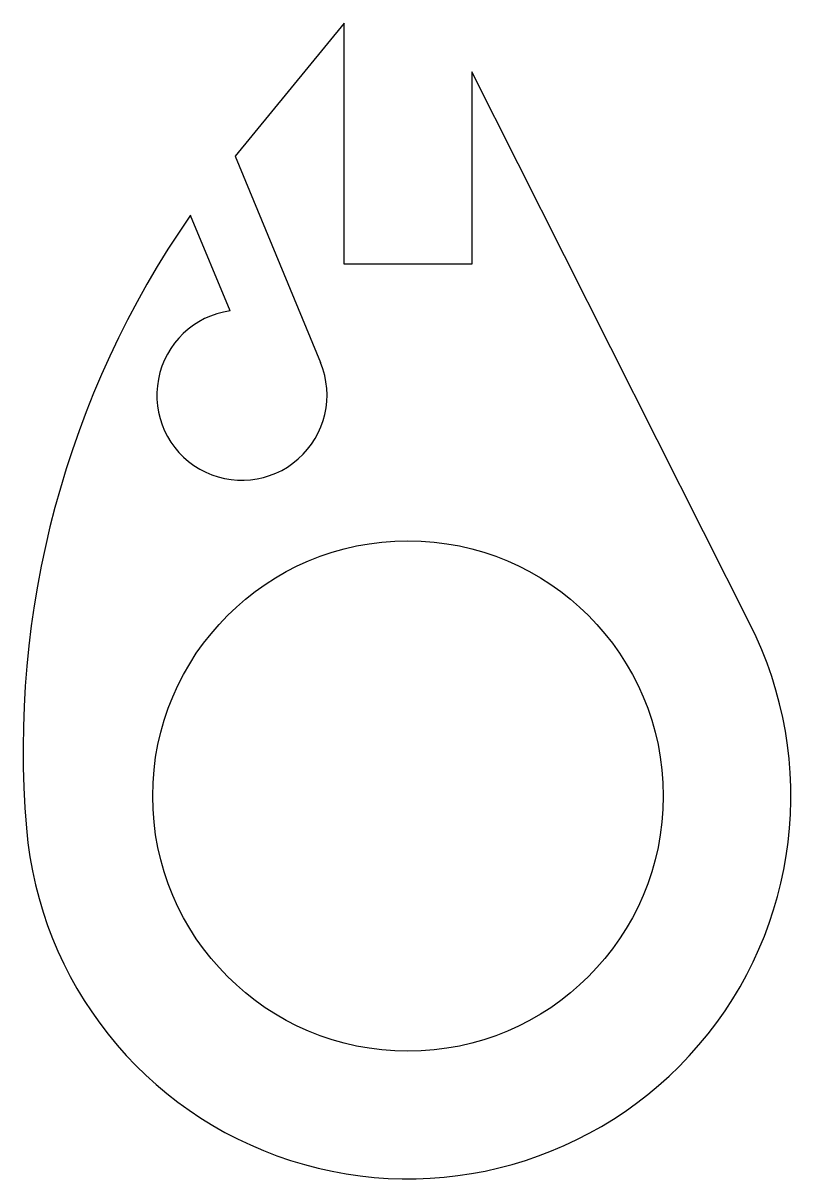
# Model space of a CAD drawing. Header units: millimetres. Extents: x -9 to 9, y -9 to 18.2.
import ezdxf

# ---------------------------------------------------------------- set-up
doc = ezdxf.new("R2010")
doc.units = ezdxf.units.MM
doc.layers.get('0').update_dxf_attribs({"linetype": 'CONTINUOUS'})

msp = doc.modelspace()

# ---------------------------------------------------------------- linework, layer by layer
for p, q in [((-1.5, 18.169), (-4.064, 15.039)), ((-1.5, 12.5), (-1.5, 18.169)), ((8.037, 4.05), (1.5, 17.023)), ((1.5, 17.023), (1.5, 12.5)), ((-4.064, 15.039), (-2.056, 10.189)), ((-4.182, 11.404), (-5.113, 13.65)), ((1.5, 12.5), (-1.5, 12.5))]:
    msp.add_line(p, q)
msp.add_circle((0, 0), 6)
for centre, radius, start, end in [((12.954, 1.097), 22, 140.67386360021237, 140.6739440471335), ((12.954, 1.097), 22, 145.2062, 184.8392), ((-3.903, 9.424), 2, -261.9775, 22.5), ((0, 0), 9, -175.1608, 26.7437)]:
    msp.add_arc(centre, radius, start, end)

doc.saveas('drawing.dxf')
